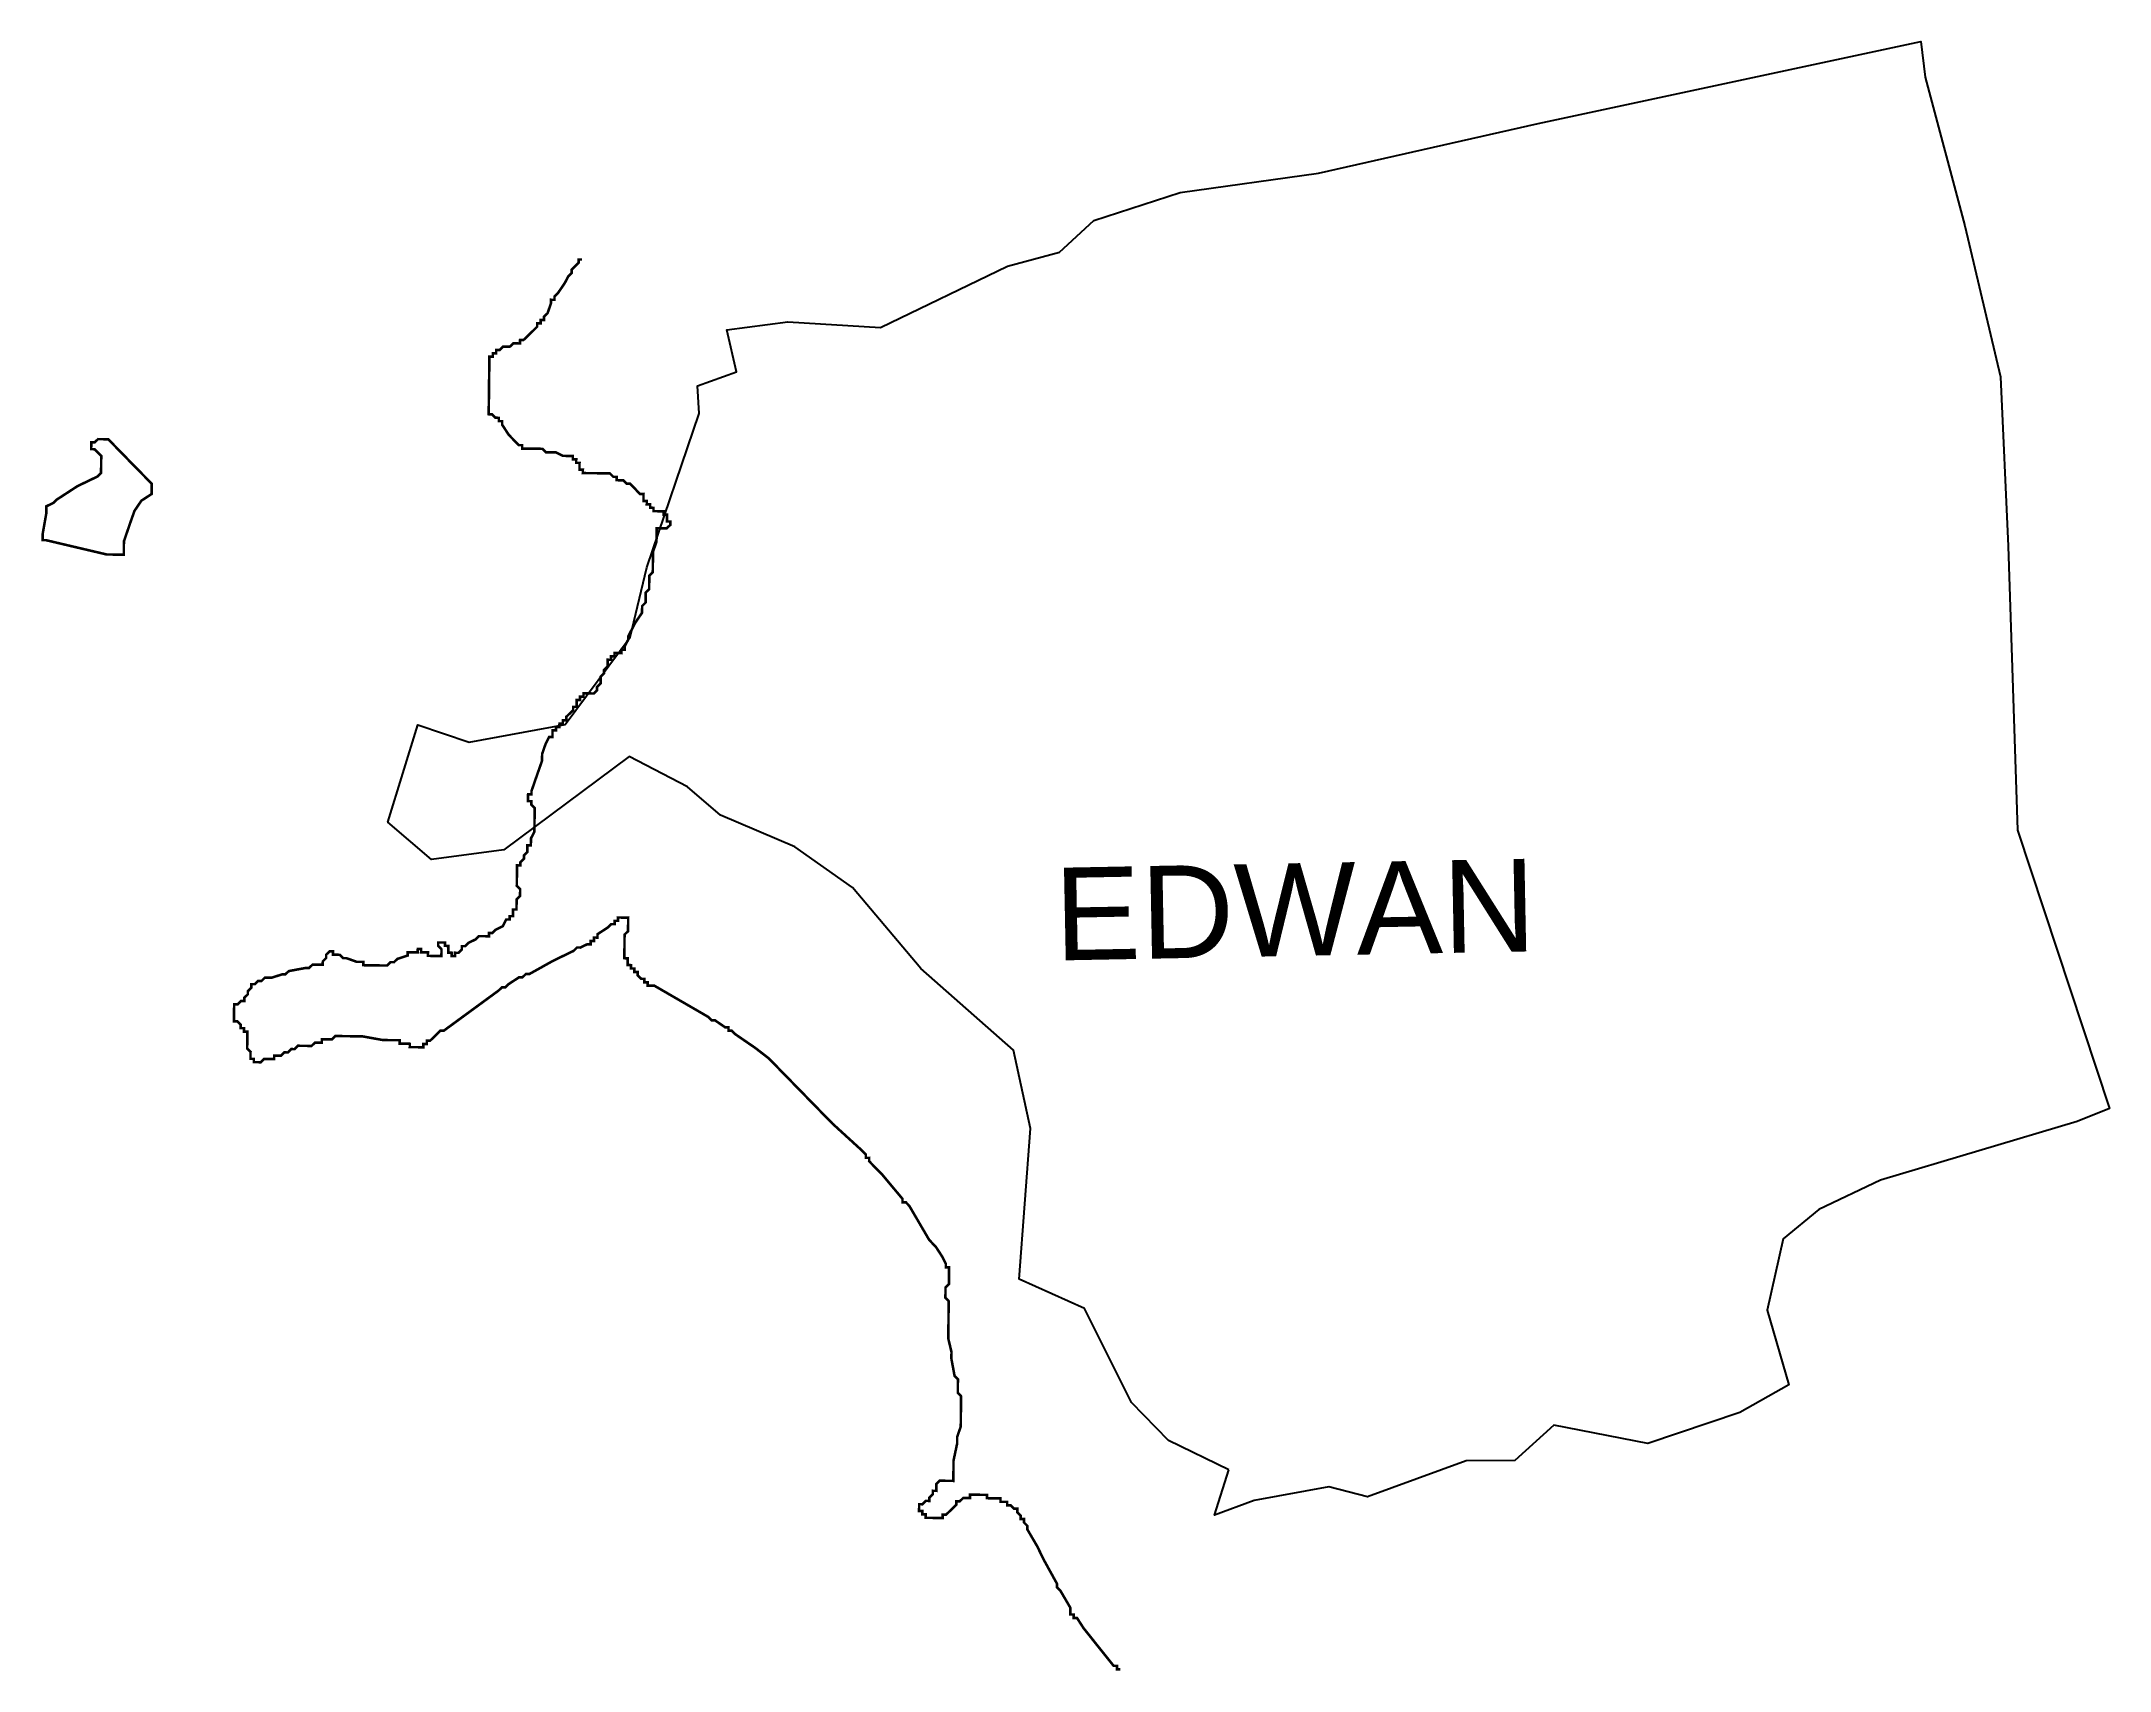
# Model space of a CAD drawing. Header units: metres. Extents: x 260434 to 262862, y 2161322 to 2163234.
import ezdxf

# ---------------------------------------------------------------- set-up
doc = ezdxf.new("R2010")
doc.units = ezdxf.units.M
for name, color, linetype in [('HIGH TIDE LINE', 6, 'Continuous'), ('village', 3, 'Continuous'), ('VILLAGE NAME', 250, 'Continuous')]:
    doc.layers.add(name, color=color, linetype=linetype)
doc.styles.get("Standard").update_dxf_attribs({"font": 'simplex.shx'})

msp = doc.modelspace()

# ---------------------------------------------------------------- linework, layer by layer
at = {"layer": 'HIGH TIDE LINE', "lineweight": 35, "const_width": 3}
msp.add_lwpolyline([(261068.4, 2162978.2), (261064.4, 2162978.2), (261064.4, 2162974.2), (261060.4, 2162970.3), (261056.3, 2162966.4), (261056.3, 2162962.4), (261052.3, 2162958.5), (261048.2, 2162950.6), (261040.1, 2162938.7), (261036.1, 2162934.8), (261036, 2162930.8), (261032, 2162930.9), (261032, 2162926.9), (261027.9, 2162915), (261023.8, 2162911.1), (261023.8, 2162907.1), (261019.8, 2162907.2), (261019.8, 2162903.2), (261015.8, 2162903.2), (261015.7, 2162899.3), (261011.7, 2162895.3), (261007.7, 2162891.4), (261003.7, 2162887.5), (260999.6, 2162883.6), (260995.7, 2162883.6), (260995.6, 2162879.6), (260991.6, 2162879.7), (260987.7, 2162879.7), (260983.6, 2162875.8), (260979.7, 2162875.8), (260975.7, 2162875.9), (260971.7, 2162872), (260967.7, 2162872), (260967.6, 2162868), (260963.7, 2162868.1), (260963.6, 2162864.1), (260959.6, 2162864.2), (260959.6, 2162860.2), (260959.5, 2162856.2), (260959.5, 2162852.2), (260959.5, 2162848.2), (260959.4, 2162844.3), (260959.4, 2162840.3), (260959.3, 2162836.3), (260959.3, 2162832.3), (260959.2, 2162828.4), (260959.2, 2162824.4), (260959.1, 2162820.4), (260959.1, 2162816.4), (260959, 2162808.5), (260958.9, 2162804.5), (260958.9, 2162800.5), (260958.8, 2162796.6), (260962.8, 2162796.5), (260966.7, 2162792.5), (260970.7, 2162792.4), (260970.7, 2162788.5), (260974.6, 2162788.4), (260974.6, 2162784.4), (260982.4, 2162772.4), (260986.3, 2162768.4), (260990.2, 2162764.4), (260994.2, 2162760.3), (260998.1, 2162760.3), (260998.1, 2162756.3), (261002.1, 2162756.3), (261006, 2162756.2), (261010, 2162756.2), (261014, 2162756.1), (261018, 2162756.1), (261022, 2162756), (261025.9, 2162752), (261029.9, 2162751.9), (261033.8, 2162751.9), (261037.8, 2162751.8), (261045.7, 2162747.8), (261049.7, 2162747.7), (261053.7, 2162747.7), (261057.6, 2162747.6), (261057.6, 2162743.6), (261061.6, 2162743.6), (261061.5, 2162739.6), (261065.5, 2162739.6), (261065.4, 2162735.6), (261065.4, 2162731.6), (261069.4, 2162731.6), (261069.3, 2162727.6), (261073.3, 2162727.5), (261077.3, 2162727.5), (261081.2, 2162727.4), (261085.2, 2162727.4), (261089.2, 2162727.3), (261093.2, 2162727.3), (261097.2, 2162727.3), (261101.1, 2162727.2), (261105.1, 2162723.2), (261109, 2162723.1), (261109, 2162719.2), (261113, 2162719.1), (261116.9, 2162719.1), (261120.9, 2162715), (261124.8, 2162715), (261128.8, 2162711), (261132.7, 2162706.9), (261136.6, 2162702.9), (261140.6, 2162702.9), (261140.5, 2162698.9), (261140.5, 2162694.9), (261144.5, 2162694.9), (261144.4, 2162690.9), (261148.4, 2162690.8), (261148.4, 2162686.9), (261152.3, 2162686.8), (261152.3, 2162682.8), (261156.3, 2162682.8), (261160.2, 2162682.7), (261164.2, 2162682.7), (261164.2, 2162678.7), (261168.1, 2162678.7), (261168.1, 2162674.7), (261168, 2162670.7), (261172, 2162670.7), (261172, 2162666.7), (261167.9, 2162662.8), (261164, 2162662.8), (261160, 2162662.8), (261156, 2162662.9), (261156, 2162658.9), (261155.9, 2162654.9), (261155.9, 2162651), (261155.8, 2162647), (261151.7, 2162635.1), (261151.6, 2162627.2), (261151.6, 2162623.2), (261151.5, 2162619.2), (261151.5, 2162615.2), (261151.4, 2162611.2), (261147.4, 2162607.3), (261147.3, 2162599.4), (261147.2, 2162595.4), (261147.2, 2162591.4), (261143.2, 2162587.5), (261143.1, 2162583.5), (261143.1, 2162579.5), (261143, 2162575.6), (261139, 2162571.6), (261138.9, 2162567.7), (261138.9, 2162563.7), (261130.8, 2162551.8), (261122.7, 2162536), (261122.6, 2162532.1), (261118.5, 2162524.2), (261118.5, 2162520.2), (261114.5, 2162520.2), (261114.5, 2162516.2), (261110.5, 2162516.3), (261106.5, 2162516.3), (261106.5, 2162512.4), (261102.5, 2162512.4), (261102.4, 2162508.4), (261098.5, 2162508.5), (261098.4, 2162504.5), (261098.4, 2162500.5), (261094.3, 2162496.6), (261094.3, 2162492.6), (261090.3, 2162488.7), (261090.2, 2162480.8), (261086.1, 2162476.8), (261086.1, 2162472.8), (261082.1, 2162468.9), (261078.1, 2162469), (261074.1, 2162469), (261070.1, 2162469.1), (261070.1, 2162465.1), (261066.1, 2162465.1), (261066.1, 2162461.2), (261062.1, 2162461.2), (261062, 2162457.2), (261062, 2162453.3), (261058, 2162453.3), (261058, 2162449.3), (261053.9, 2162445.4), (261049.9, 2162441.5), (261049.9, 2162437.5), (261045.9, 2162437.5), (261045.8, 2162433.6), (261041.9, 2162433.6), (261041.8, 2162429.6), (261037.8, 2162429.7), (261037.8, 2162425.7), (261033.8, 2162425.8), (261033.8, 2162421.8), (261033.7, 2162417.8), (261029.7, 2162417.9), (261025.7, 2162409.9), (261021.6, 2162398.1), (261021.5, 2162394.1), (261021.5, 2162390.1), (261013.2, 2162366.4), (261009.1, 2162354.5), (261009, 2162350.5), (261005.1, 2162350.5), (261005, 2162346.6), (261005, 2162342.6), (261008.9, 2162342.5), (261008.9, 2162338.6), (261012.8, 2162334.5), (261012.8, 2162330.6), (261012.7, 2162326.6), (261012.7, 2162322.6), (261012.6, 2162318.6), (261012.6, 2162314.7), (261012.5, 2162310.7), (261012.5, 2162306.7), (261008.4, 2162298.8), (261008.4, 2162294.8), (261008.3, 2162290.8), (261004.3, 2162290.9), (261004.3, 2162286.9), (261004.2, 2162282.9), (261000.2, 2162279), (261000.2, 2162275), (260996.1, 2162271.1), (260996.1, 2162267.1), (260992.1, 2162267.2), (260992.1, 2162263.2), (260992, 2162259.2), (260992, 2162255.3), (260991.9, 2162251.3), (260991.9, 2162247.3), (260991.8, 2162243.3), (260995.8, 2162239.3), (260995.7, 2162235.3), (260995.7, 2162231.3), (260991.6, 2162227.4), (260991.6, 2162223.4), (260991.5, 2162219.5), (260991.5, 2162215.5), (260987.5, 2162215.5), (260987.5, 2162211.6), (260987.4, 2162207.6), (260983.4, 2162207.6), (260983.4, 2162203.7), (260979.4, 2162203.7), (260975.3, 2162195.8), (260967.3, 2162191.9), (260963.3, 2162188), (260959.3, 2162188), (260959.3, 2162184.1), (260955.3, 2162184.1), (260951.3, 2162184.2), (260947.4, 2162184.2), (260943.3, 2162180.3), (260935.3, 2162176.4), (260931.3, 2162172.5), (260927.3, 2162172.5), (260927.3, 2162168.5), (260923.3, 2162164.6), (260919.3, 2162164.7), (260919.2, 2162160.7), (260915.3, 2162160.7), (260915.3, 2162164.7), (260911.3, 2162164.8), (260911.4, 2162168.7), (260911.4, 2162172.7), (260907.5, 2162172.8), (260907.5, 2162176.7), (260903.5, 2162176.8), (260899.6, 2162176.8), (260899.5, 2162172.9), (260903.4, 2162168.8), (260903.4, 2162164.9), (260903.3, 2162160.9), (260899.4, 2162160.9), (260895.4, 2162161), (260891.4, 2162161), (260887.4, 2162161.1), (260887.5, 2162165.1), (260883.5, 2162165.1), (260879.5, 2162165.2), (260879.6, 2162169.1), (260875.6, 2162169.2), (260875.5, 2162165.2), (260871.6, 2162165.2), (260867.6, 2162165.3), (260863.6, 2162165.3), (260863.6, 2162161.4), (260851.6, 2162157.5), (260847.6, 2162153.6), (260843.6, 2162153.7), (260839.6, 2162149.7), (260835.6, 2162149.8), (260831.6, 2162149.8), (260827.6, 2162149.9), (260823.7, 2162149.9), (260819.7, 2162150), (260815.7, 2162150), (260811.7, 2162150.1), (260811.8, 2162154), (260807.8, 2162154.1), (260803.8, 2162154.1), (260792, 2162158.3), (260788, 2162158.3), (260784.1, 2162162.3), (260780.1, 2162162.4), (260776.1, 2162162.4), (260776.2, 2162166.4), (260772.2, 2162166.5), (260768.1, 2162162.5), (260768.1, 2162158.6), (260764.1, 2162154.6), (260764, 2162150.7), (260760.1, 2162150.7), (260756.1, 2162150.8), (260752.1, 2162150.8), (260748.1, 2162146.9), (260744.1, 2162146.9), (260724.2, 2162143.2), (260720.1, 2162139.3), (260716.2, 2162139.3), (260704.2, 2162135.5), (260700.2, 2162135.5), (260696.2, 2162135.6), (260692.2, 2162131.6), (260688.2, 2162131.7), (260684.2, 2162127.8), (260680.2, 2162127.8), (260680.2, 2162123.8), (260676.2, 2162119.9), (260676.1, 2162115.9), (260672.1, 2162112), (260672, 2162108), (260668.1, 2162108.1), (260664, 2162104.1), (260660.1, 2162104.2), (260660, 2162100.2), (260660, 2162096.2), (260659.9, 2162092.3), (260659.9, 2162088.3), (260659.8, 2162084.3), (260663.8, 2162084.3), (260667.7, 2162080.2), (260667.7, 2162076.3), (260671.7, 2162076.2), (260671.6, 2162072.2), (260675.6, 2162072.2), (260675.5, 2162068.2), (260675.5, 2162064.2), (260675.4, 2162060.3), (260675.4, 2162056.3), (260675.3, 2162052.3), (260679.3, 2162048.3), (260679.2, 2162044.3), (260679.2, 2162040.3), (260683.1, 2162040.3), (260683.1, 2162036.3), (260687.1, 2162036.3), (260691.1, 2162036.2), (260695.1, 2162040.1), (260699.1, 2162040.1), (260703, 2162040), (260707, 2162040), (260707.1, 2162044), (260711, 2162043.9), (260715, 2162043.9), (260719, 2162047.8), (260723, 2162047.7), (260727, 2162051.7), (260731, 2162051.6), (260735, 2162055.6), (260739, 2162055.5), (260743, 2162055.5), (260747, 2162055.4), (260750.9, 2162055.4), (260755, 2162059.3), (260758.9, 2162059.2), (260762.9, 2162059.2), (260763, 2162063.2), (260766.9, 2162063.1), (260770.9, 2162063.1), (260774.9, 2162063), (260778.9, 2162067), (260782.9, 2162066.9), (260786.9, 2162066.9), (260790.8, 2162066.8), (260794.8, 2162066.8), (260798.8, 2162066.7), (260806.7, 2162066.6), (260810.7, 2162066.6), (260834.5, 2162062.3), (260846.5, 2162062.1), (260850.4, 2162062.1), (260854.4, 2162062.1), (260854.4, 2162058.1), (260858.3, 2162058), (260862.3, 2162058), (260866.3, 2162057.9), (260866.2, 2162054), (260870.2, 2162053.9), (260874.2, 2162053.9), (260878.2, 2162053.8), (260882.1, 2162053.8), (260882.2, 2162057.7), (260886.2, 2162057.7), (260886.2, 2162061.7), (260890.2, 2162061.6), (260898.2, 2162069.5), (260902.3, 2162073.4), (260906.2, 2162073.3), (260970.4, 2162120.3), (260974.5, 2162124.2), (260978.4, 2162124.2), (260982.5, 2162128.1), (260994.5, 2162135.9), (260998.5, 2162135.9), (261002.5, 2162139.8), (261006.5, 2162139.7), (261034.5, 2162155.3), (261058.5, 2162166.9), (261062.5, 2162170.9), (261066.5, 2162170.8), (261074.5, 2162174.7), (261078.5, 2162174.7), (261078.5, 2162178.6), (261082.5, 2162178.6), (261082.5, 2162182.6), (261086.5, 2162182.5), (261086.6, 2162186.5), (261098.6, 2162194.3), (261102.6, 2162198.2), (261106.6, 2162198.2), (261106.6, 2162202.1), (261110.6, 2162202.1), (261110.7, 2162206.1), (261114.6, 2162206), (261118.6, 2162206), (261122.6, 2162205.9), (261122.5, 2162202), (261122.5, 2162198), (261122.4, 2162194), (261122.4, 2162190), (261118.4, 2162186.1), (261118.3, 2162182.1), (261118.3, 2162178.1), (261118.2, 2162174.2), (261118.2, 2162170.2), (261118.1, 2162166.2), (261118.1, 2162162.2), (261118, 2162158.3), (261122, 2162158.2), (261122, 2162154.2), (261121.9, 2162150.3), (261125.9, 2162150.2), (261125.8, 2162146.2), (261129.8, 2162146.2), (261129.8, 2162142.2), (261133.7, 2162142.2), (261133.7, 2162138.2), (261137.6, 2162134.2), (261141.6, 2162134.1), (261141.5, 2162130.1), (261145.5, 2162130.1), (261145.5, 2162126.1), (261149.5, 2162126.1), (261153.4, 2162126), (261216.6, 2162089.4), (261220.5, 2162085.4), (261224.5, 2162085.4), (261236.3, 2162077.3), (261240.3, 2162077.2), (261240.3, 2162073.2), (261244.2, 2162073.2), (261248.2, 2162069.2), (261271.8, 2162053), (261287.6, 2162040.8), (261291.5, 2162036.8), (261295.4, 2162032.8), (261358.3, 2161968.4), (261362.2, 2161964.4), (261397.6, 2161932.1), (261401.5, 2161928.1), (261401.5, 2161924.1), (261405.5, 2161924.1), (261405.4, 2161920.1), (261421.1, 2161904), (261444.6, 2161875.9), (261444.6, 2161871.9), (261448.6, 2161871.8), (261452.5, 2161867.8), (261464.2, 2161847.8), (261475.9, 2161827.8), (261479.8, 2161823.7), (261483.7, 2161819.7), (261491.5, 2161807.7), (261495.4, 2161799.7), (261495.4, 2161795.7), (261499.3, 2161795.7), (261499.3, 2161791.7), (261499.2, 2161787.7), (261499.2, 2161783.7), (261499.1, 2161779.7), (261499.1, 2161775.8), (261495.1, 2161771.8), (261495, 2161767.9), (261495, 2161763.9), (261494.9, 2161759.9), (261498.8, 2161755.9), (261498.8, 2161751.9), (261498.7, 2161747.9), (261498.7, 2161744), (261498.6, 2161740), (261498.6, 2161736), (261498.6, 2161732), (261498.5, 2161728), (261498.5, 2161724.1), (261498.4, 2161720.1), (261498.4, 2161716.1), (261498.3, 2161712.1), (261502.1, 2161696.2), (261502, 2161692.2), (261502, 2161688.2), (261505.7, 2161668.3), (261509.7, 2161664.3), (261509.6, 2161660.3), (261509.5, 2161648.4), (261513.4, 2161644.3), (261513.3, 2161640.4), (261513.3, 2161636.4), (261513.2, 2161632.4), (261513.2, 2161628.4), (261513.1, 2161624.5), (261513.1, 2161620.5), (261513, 2161616.5), (261513, 2161612.5), (261512.9, 2161608.6), (261508.8, 2161596.7), (261508.8, 2161592.7), (261508.7, 2161588.7), (261504.5, 2161568.9), (261504.5, 2161564.9), (261504.4, 2161560.9), (261504.4, 2161557), (261504.3, 2161553), (261504.3, 2161549), (261504.2, 2161545), (261500.2, 2161545.1), (261496.3, 2161545.1), (261492.3, 2161545.2), (261488.3, 2161545.2), (261484.3, 2161541.3), (261484.2, 2161537.3), (261484.2, 2161533.3), (261480.2, 2161533.4), (261480.2, 2161529.4), (261476.1, 2161525.5), (261476.1, 2161521.5), (261472.1, 2161521.6), (261468.1, 2161517.6), (261464.1, 2161517.7), (261464.1, 2161513.7), (261464, 2161509.7), (261468, 2161509.7), (261467.9, 2161505.7), (261471.9, 2161505.7), (261471.9, 2161501.7), (261475.9, 2161501.6), (261479.8, 2161501.6), (261483.8, 2161501.5), (261487.8, 2161501.5), (261491.8, 2161501.4), (261491.8, 2161505.4), (261495.8, 2161505.4), (261499.8, 2161509.3), (261503.8, 2161513.2), (261507.9, 2161517.1), (261507.9, 2161521.1), (261511.9, 2161521.1), (261515.9, 2161525), (261519.9, 2161525), (261523.9, 2161524.9), (261523.9, 2161528.9), (261527.9, 2161528.8), (261531.9, 2161528.8), (261535.8, 2161528.7), (261543.8, 2161528.6), (261543.7, 2161524.7), (261547.7, 2161524.6), (261551.7, 2161524.6), (261555.7, 2161524.5), (261559.6, 2161524.5), (261559.6, 2161520.5), (261563.6, 2161520.4), (261567.5, 2161520.4), (261567.5, 2161516.4), (261571.5, 2161516.4), (261575.4, 2161512.3), (261579.4, 2161512.3), (261579.3, 2161508.3), (261583.3, 2161504.3), (261583.2, 2161500.3), (261587.2, 2161500.3), (261587.1, 2161496.3), (261591.1, 2161492.3), (261591, 2161488.3), (261602.7, 2161468.3), (261606.6, 2161460.3), (261610.5, 2161452.3), (261626, 2161424.2), (261626, 2161420.2), (261629.9, 2161416.2), (261641.6, 2161396.2), (261641.5, 2161392.2), (261641.5, 2161388.2), (261645.5, 2161388.2), (261645.4, 2161384.2), (261649.4, 2161384.2), (261657.2, 2161372.1), (261692.4, 2161328), (261696.4, 2161327.9), (261696.4, 2161323.9), (261700.3, 2161323.9)], dxfattribs=at)
msp.add_lwpolyline([(260447.7, 2162692.5), (260451.8, 2162696.4), (260463.8, 2162704.2), (260475.8, 2162712), (260483.8, 2162715.9), (260499.8, 2162723.6), (260503.8, 2162727.6), (260503.9, 2162735.5), (260504, 2162743.5), (260504.1, 2162747.5), (260500.1, 2162751.5), (260496.2, 2162755.5), (260492.2, 2162755.6), (260492.3, 2162759.5), (260492.3, 2162763.5), (260496.3, 2162763.5), (260500.3, 2162767.4), (260504.3, 2162767.3), (260512.3, 2162767.2), (260516.2, 2162763.2), (260524, 2162755.2), (260543.7, 2162735), (260555.5, 2162723), (260563.3, 2162714.9), (260563.3, 2162710.9), (260563.2, 2162707), (260563.2, 2162703), (260551.2, 2162695.2), (260543.1, 2162683.3), (260538.9, 2162671.5), (260534.8, 2162659.6), (260530.7, 2162647.7), (260530.6, 2162643.7), (260530.6, 2162639.7), (260530.5, 2162635.8), (260530.5, 2162631.8), (260526.5, 2162631.8), (260522.5, 2162631.9), (260510.6, 2162632), (260439.2, 2162648.8), (260435.3, 2162648.9), (260435.3, 2162652.8), (260435.4, 2162656.8), (260439.6, 2162680.6), (260439.7, 2162684.6), (260439.7, 2162688.6)], close=True, dxfattribs=at)
at = {"layer": 'village', "color": 3}
msp.add_polyline3d([(261827.8, 2161557.8, 0), (261756.7, 2161592.3, 0), (261713.4, 2161636.9, 0), (261658.4, 2161747.4, 0), (261581.5, 2161781.7, 0), (261594.8, 2161958.5, 0), (261574.9, 2162050.6, 0), (261466.3, 2162146.1, 0), (261385.8, 2162241.1, 0), (261318.3, 2162288.9, 0), (261231, 2162326.3, 0), (261192.3, 2162359.5, 0), (261123.6, 2162394.9, 0), (260976.6, 2162285.4, 0), (260891.6, 2162274.3, 0), (260840.5, 2162318.1, 0), (260875.6, 2162432.1, 0), (260935.8, 2162411.9, 0), (261048.6, 2162432.6, 0), (261125, 2162535.2, 0), (261144.5, 2162616.6, 0), (261205.8, 2162797.5, 0), (261203.9, 2162829.9, 0), (261249.7, 2162846.3, 0), (261238.3, 2162895.7, 0), (261309.9, 2162904.9, 0), (261418.9, 2162898.5, 0), (261567.9, 2162970.4, 0), (261628.8, 2162986.7, 0), (261669.2, 2163023.8, 0), (261770.7, 2163056.8, 0), (261933.1, 2163079.3, 0), (262190.7, 2163137.9, 0), (262640, 2163234.1, 0), (262645.1, 2163191.9, 0), (262691.7, 2163017.8, 0), (262733.3, 2162840.3, 0), (262742.4, 2162641.7, 0), (262753.3, 2162308.4, 0), (262861.6, 2161982, 0), (262823.6, 2161966.6, 0), (262592.6, 2161897.8, 0), (262520.3, 2161863.5, 0), (262478.5, 2161828.9, 0), (262459.5, 2161745.2, 0), (262484.9, 2161657.8, 0), (262427.5, 2161625.2, 0), (262319.3, 2161588.8, 0), (262209.2, 2161610.2, 0), (262163.4, 2161569, 0), (262106.1, 2161568.4, 0), (261990.5, 2161526.2, 0), (261945.2, 2161537.9, 0), (261857.2, 2161522.1, 0), (261811, 2161504.6, 0)], close=True, dxfattribs=at)

# ---------------------------------------------------------------- texts
at = {"layer": 'VILLAGE NAME', "insert": (261621.7, 2162264.3), "char_height": 108.748, "attachment_point": 1, "rotation": 1.1028}
msp.add_mtext_dynamic_manual_height_columns('{\\fArial|b0|i0|c0|p34;EDWAN}', width=726.929, gutter_width=543.7, heights=[0], dxfattribs=at)

doc.saveas('drawing.dxf')
